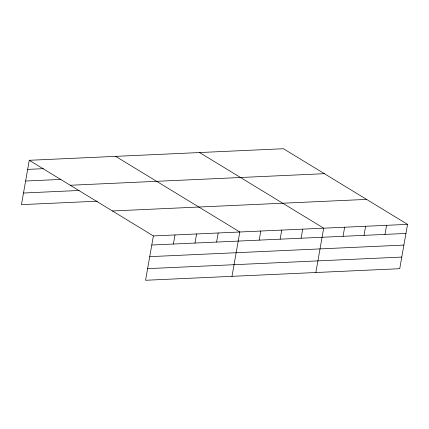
<?xml version="1.0" encoding="UTF-8"?>
<svg xmlns="http://www.w3.org/2000/svg" width="429" height="429" viewBox="0 0 429 429"><rect width="100%" height="100%" fill="white"/><g stroke="black" fill="none" stroke-linecap="round" stroke-linejoin="round"><path stroke-width="0.64" d="M29.269 160.296L153.389 235.929L145.57 280.271L399.731 268.704L407.55 224.362L283.43 148.729L29.269 160.296L21.45 204.638L97.388 201.185M173.391 244.037L174.994 234.947M194.997 243.055L196.6 233.961M216.597 242.069L218.2 232.979M231.987 276.34L239.806 231.998L115.685 156.365M259.17 240.133L260.773 231.043M280.137 239.178L281.74 230.089M301.104 238.224L302.708 229.134M315.857 272.522L323.675 228.18L199.555 152.547M343.044 236.315L344.648 227.225M364.012 235.36L365.615 226.271M384.979 234.406L386.583 225.316M27.665 169.391L43.377 168.672M25.617 181.022L60.966 179.413M70.227 185.258L324.388 173.686M23.504 193.007L79.145 190.476M112.43 210.971L366.591 199.399M153.389 235.929L407.55 224.362M151.786 245.018L405.947 233.451M149.737 256.655L403.898 245.082M147.624 268.64L401.78 257.068"/></g></svg>
